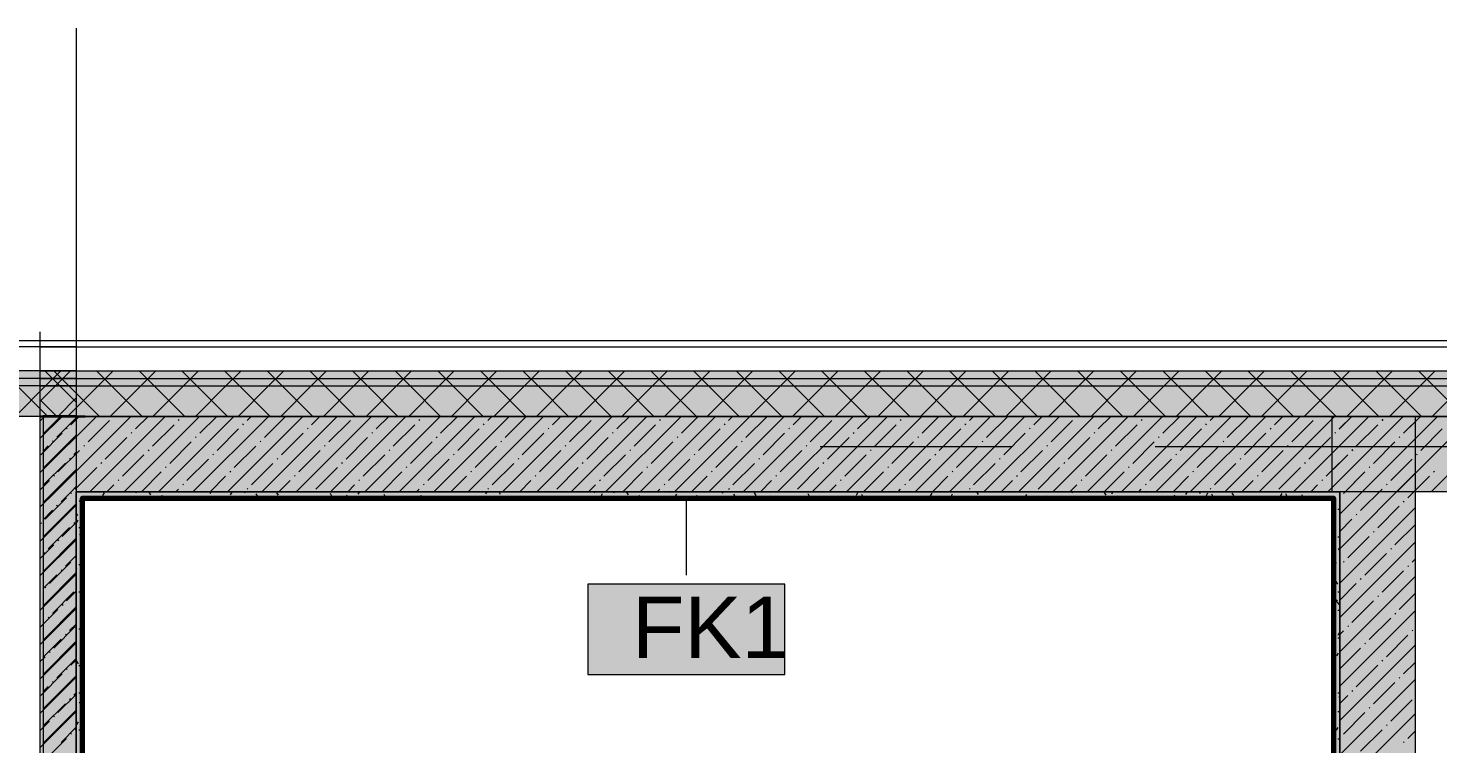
# Model space of a CAD drawing. Header units: millimetres. Extents: x -3817 to 677485, y -22715 to 103890.
# Drawn here: x 636886 to 641561, y 27889 to 30264 of the extents above; entities that cross this region are included whole.
import ezdxf

# ---------------------------------------------------------------- set-up
doc = ezdxf.new("R2010")
doc.units = ezdxf.units.MM
doc.layers.add('PDF _Геометрия', color=7, linetype='Continuous', true_color=0x1d1d1d)
doc.layers.add('PDF _Сплошная заливка', color=7, linetype='Continuous', true_color=0xffffff)
doc.layers.add('PDF _Текст', color=7, linetype='Continuous')
doc.styles.add('PDF GOST-Common', font='arial.ttf')

msp = doc.modelspace()

# ---------------------------------------------------------------- hatches: boundary and pattern name
at = {"layer": 'PDF _Сплошная заливка', "transparency": 33554559}
h = msp.add_hatch(color=256, dxfattribs=at)
h.paths.add_polyline_path([(637045.5, 29076.9), (637045.5, 29126.9), (632535.5, 29126.9), (632535.5, 29076.9), (635653.2, 29076.9)], flags=0)
h.paths.add_polyline_path([(629435.5, 29076.9), (629435.5, 29126.9), (628535.5, 29126.9), (628535.5, 29076.9), (629098, 29076.9)], flags=0)
h.paths.add_polyline_path([(626435.5, 29076.9), (626435.5, 29126.9), (625095.5, 29126.9), (625095.5, 29076.9), (626184.5, 29076.9)], flags=0)
h.paths.add_polyline_path([(622995.5, 29076.9), (622995.5, 29126.9), (621795.5, 29126.9), (621795.5, 29076.9), (622542.8, 29076.9)], flags=0)
h.paths.add_polyline_path([(619295.5, 29076.9), (619295.5, 29126.9), (615045.5, 29126.9), (615045.5, 29076.9), (618901, 29076.9)], flags=0)
h.paths.add_polyline_path([(614145.5, 29076.9), (614145.5, 29126.9), (612045.5, 29126.9), (612045.5, 29076.9), (613802.5, 29076.9)], flags=0)
h.paths.add_polyline_path([(611145.5, 29076.9), (611145.5, 29126.9), (610045.5, 29126.9), (610045.5, 29076.9), (610889, 29076.9)], flags=0)
h.paths.add_polyline_path([(606945.5, 29076.9), (606945.5, 29126.9), (605445.5, 29126.9), (605445.5, 29076.9), (606518.9, 29076.9)], flags=0)
h.paths.add_polyline_path([(602945.5, 29076.9), (602945.5, 29126.9), (601845.7, 29126.9), (601845.7, 29076.9), (602148.7, 29076.9)], flags=0)
h.paths.add_polyline_path([(600692, 29076.9), (600945.7, 29076.9), (600945.7, 29126.9), (599845.5, 29126.9), (599845.5, 29076.9)], flags=0)
h.paths.add_polyline_path([(596745.5, 29076.9), (596745.5, 29126.9), (594245.5, 29126.9), (594245.5, 29076.9), (596321.9, 29076.9)], flags=0)
for points in [[(645285.5, 29075.9), (645285.5, 29125.9), (636926.1, 29125.9), (636926.1, 29075.9), (645235.5, 29075.9)], [(645135.5, 28975.9), (645235.5, 28975.9), (645235.5, 29075.9), (636926.1, 29075.9), (636926.1, 28975.9), (642320, 28975.9)], [(641235.5, 28725.9), (641235.5, 28975.9), (636926.1, 28975.9), (636926.1, 28725.9), (641215.5, 28725.9)], [(636935.5, 24576.9), (637045.5, 24576.9), (637045.5, 28726.9), (636935.5, 28726.9), (636935.5, 27538.4)], [(641215.5, 28705.9), (641215.5, 28725.9), (637045.5, 28725.9), (637045.5, 28705.9), (639450.5, 28705.9)], [(641235.5, 25555.9), (641235.5, 25556.4), (641235.5, 28725.9), (641215.5, 28725.9), (641215.5, 25555.9)]]:
    msp.add_hatch(color=256, dxfattribs=at).paths.add_polyline_path(points)
h = msp.add_hatch(color=256, dxfattribs=at)
h.paths.add_polyline_path([(637045.5, 28976.9), (637045.5, 29076.9), (632535.5, 29076.9), (632535.5, 28976.9), (635653.2, 28976.9)], flags=0)
h.paths.add_polyline_path([(628535.5, 28976.9), (629435.5, 28976.9), (629435.5, 29076.9), (628535.5, 29076.9)], flags=0)
h.paths.add_polyline_path([(626435.5, 28976.9), (626435.5, 29076.9), (625095.5, 29076.9), (625095.5, 28976.9), (626184.5, 28976.9)], flags=0)
h.paths.add_polyline_path([(622995.5, 28976.9), (622995.5, 29076.9), (621795.5, 29076.9), (621795.5, 28976.9), (622542.8, 28976.9)], flags=0)
h.paths.add_polyline_path([(619295.5, 28976.9), (619295.5, 29076.9), (615045.5, 29076.9), (615045.5, 28976.9), (618901, 28976.9)], flags=0)
h.paths.add_polyline_path([(614145.5, 28976.9), (614145.5, 29076.9), (612045.5, 29076.9), (612045.5, 28976.9), (613802.5, 28976.9)], flags=0)
h.paths.add_polyline_path([(611145.5, 28976.9), (611145.5, 29076.9), (610045.5, 29076.9), (610045.5, 28976.9), (610889, 28976.9)], flags=0)
h.paths.add_polyline_path([(606945.5, 28976.9), (606945.5, 29076.9), (605445.5, 29076.9), (605445.5, 28976.9), (606518.9, 28976.9)], flags=0)
h.paths.add_polyline_path([(602945.5, 28976.9), (602945.5, 29076.9), (601845.7, 29076.9), (601845.7, 28976.9), (602148.7, 28976.9)], flags=0)
h.paths.add_polyline_path([(600945.7, 28976.9), (600945.7, 29076.9), (599845.5, 29076.9), (599845.5, 28976.9), (600692, 28976.9)], flags=0)
h.paths.add_polyline_path([(596745.5, 28976.9), (596745.5, 29076.9), (594345.5, 29076.9), (594345.5, 28976.9), (596321.9, 28976.9)], flags=0)
h = msp.add_hatch(color=256, dxfattribs=at)
h.paths.add_polyline_path([(641485.5, 19145.9), (641485.5, 20175.9), (641235.5, 20175.9), (641235.5, 19145.9)], flags=0)
h.paths.add_polyline_path([(641235.5, 21625.9), (641485.5, 21625.9), (641485.5, 28975.9), (641235.5, 28975.9), (641235.5, 21680.9)], flags=0)

# ---------------------------------------------------------------- linework, layer by layer
at = {"layer": 'PDF _Геометрия', "color": 7, "lineweight": 9}
for points in [[(637045.5, 30263.7), (637045.5, 15513.7), (637109.9, 15481.5)], [(636926.1, 5176.9), (636926.1, 16916.8), (636626.1, 17066.8), (637226.1, 17366.8), (636926.1, 17516.8), (636926.1, 29256.6)], [(637045.5, 29206.9), (632535.5, 29206.9)], [(645285.5, 23275.9), (645365.5, 23275.9), (645365.5, 23425.9), (645365.5, 23428.9), (645365.5, 28975.9), (645365.5, 29125.9), (645365.5, 29205.9), (636926.1, 29205.9)], [(637045.5, 29126.9), (632535.5, 29126.9)], [(645235.5, 23275.9), (645285.5, 23275.9), (645285.5, 23425.9), (645285.5, 28975.9), (645285.5, 29075.9), (645285.5, 29125.9), (636926.1, 29125.9)], [(637045.5, 29101.9), (632535.5, 29101.9)], [(637045.5, 29076.9), (632535.5, 29076.9)], [(645260.5, 23275.9), (645260.5, 29100.9), (636926.1, 29100.9)], [(645135.5, 23275.9), (645135.5, 28975.9), (645135.5, 23275.9), (645235.5, 23275.9), (645235.5, 28975.9), (645235.5, 29075.9), (636926.1, 29075.9)], [(637045.5, 25555.9), (637045.5, 28705.9), (637045.5, 28725.9)], [(637065.5, 25555.9), (639373.5, 25555.9), (637065.5, 25555.9), (637045.5, 25555.9), (637045.5, 28705.9)], [(637065.5, 28705.9), (641215.5, 28705.9)], [(637065.5, 25575.9), (637065.5, 28704.9)], [(639068.6, 28705.4), (639068.6, 28449.5)], [(641215.5, 28704.9), (641215.5, 25576.9)]]:
    msp.add_lwpolyline(points, dxfattribs=at)
at = {"layer": 'PDF _Геометрия', "color": 9, "lineweight": 9, "true_color": 0xc0c0c0}
for points in [[(637045.5, 29226.9), (632535.5, 29226.9), (632535.5, 28976.9), (637045.5, 28976.9), (636935.5, 28976.9), (636935.5, 28726.9), (636935.5, 24576.9), (637045.5, 24576.9), (636935.5, 24576.9)], [(645105.5, 15503.9), (645105.5, 15515.9), (645125.5, 15515.9), (645125.5, 23005.9), (645405.5, 23005.9), (645405.5, 23025.9), (645405.5, 23275.9), (645385.5, 23275.9), (645385.5, 23025.9), (645385.5, 23275.9), (645385.5, 28975.9), (645385.5, 29205.9), (645385.5, 29225.9), (636926.1, 29225.9)], [(644885.5, 28628.8), (644885.5, 23275.9), (645135.5, 23275.9), (645105.5, 23275.9), (644885.5, 23275.9), (644885.5, 28628.8), (644885.5, 28725.9), (641485.5, 28725.9), (641210.5, 28725.9), (641210.5, 28975.9), (644885.5, 28975.9), (645135.5, 28975.9), (636926.1, 28975.9), (641235.5, 28975.9), (641485.5, 28975.9), (641485.5, 28725.9), (641485.5, 23348.8)]]:
    msp.add_lwpolyline(points, dxfattribs=at)
at = {"layer": 'PDF _Геометрия', "lineweight": 9}
for points in [[(636949.8, 28976.9), (636849.8, 29076.9), (636799.8, 29126.9)], [(636844, 28976.9), (636944, 29076.9), (636994, 29126.9)], [(636926.1, 29026.6), (636975.4, 29075.9), (637025.4, 29125.9)], [(637045.5, 29022.6), (636991.2, 29076.9), (636941.2, 29126.9)], [(637122.6, 28975.9), (637022.6, 29075.9), (636972.6, 29125.9)], [(637016.8, 28975.9), (637116.8, 29075.9), (637166.8, 29125.9)], [(637264, 28975.9), (637164, 29075.9), (637114, 29125.9)], [(637158.2, 28975.9), (637258.2, 29075.9), (637308.2, 29125.9)], [(637405.5, 28975.9), (637305.5, 29075.9), (637255.5, 29125.9)], [(637299.7, 28975.9), (637399.7, 29075.9), (637449.7, 29125.9)], [(637546.9, 28975.9), (637446.9, 29075.9), (637396.9, 29125.9)], [(637441.1, 28975.9), (637541.1, 29075.9), (637591.1, 29125.9)], [(637688.3, 28975.9), (637588.3, 29075.9), (637538.3, 29125.9)], [(637582.5, 28975.9), (637682.5, 29075.9), (637732.5, 29125.9)], [(637829.7, 28975.9), (637729.7, 29075.9), (637679.7, 29125.9)], [(637723.9, 28975.9), (637823.9, 29075.9), (637873.9, 29125.9)], [(637971.1, 28975.9), (637871.1, 29075.9), (637821.1, 29125.9)], [(637865.3, 28975.9), (637965.3, 29075.9), (638015.3, 29125.9)], [(638112.6, 28975.9), (638012.6, 29075.9), (637962.6, 29125.9)], [(638006.8, 28975.9), (638106.8, 29075.9), (638156.8, 29125.9)], [(638254, 28975.9), (638154, 29075.9), (638104, 29125.9)], [(638148.2, 28975.9), (638248.2, 29075.9), (638298.2, 29125.9)], [(638395.4, 28975.9), (638295.4, 29075.9), (638245.4, 29125.9)], [(638289.6, 28975.9), (638389.6, 29075.9), (638439.6, 29125.9)], [(638536.8, 28975.9), (638436.8, 29075.9), (638386.8, 29125.9)], [(638431, 28975.9), (638531, 29075.9), (638581, 29125.9)], [(638678.2, 28975.9), (638578.2, 29075.9), (638528.2, 29125.9)], [(638572.4, 28975.9), (638672.4, 29075.9), (638722.4, 29125.9)], [(638819.7, 28975.9), (638719.7, 29075.9), (638669.7, 29125.9)], [(638713.9, 28975.9), (638813.9, 29075.9), (638863.9, 29125.9)], [(638961.1, 28975.9), (638861.1, 29075.9), (638811.1, 29125.9)], [(638855.3, 28975.9), (638955.3, 29075.9), (639005.3, 29125.9)], [(639102.5, 28975.9), (639002.5, 29075.9), (638952.5, 29125.9)], [(638996.7, 28975.9), (639096.7, 29075.9), (639146.7, 29125.9)], [(639243.9, 28975.9), (639143.9, 29075.9), (639093.9, 29125.9)], [(639138.1, 28975.9), (639238.1, 29075.9), (639288.1, 29125.9)], [(639385.4, 28975.9), (639285.4, 29075.9), (639235.4, 29125.9)], [(639279.6, 28975.9), (639379.6, 29075.9), (639429.6, 29125.9)], [(639526.8, 28975.9), (639426.8, 29075.9), (639376.8, 29125.9)], [(639421, 28975.9), (639521, 29075.9), (639571, 29125.9)], [(639668.2, 28975.9), (639568.2, 29075.9), (639518.2, 29125.9)], [(639562.4, 28975.9), (639662.4, 29075.9), (639712.4, 29125.9)], [(639809.6, 28975.9), (639709.6, 29075.9), (639659.6, 29125.9)], [(639703.8, 28975.9), (639803.8, 29075.9), (639853.8, 29125.9)], [(639951, 28975.9), (639851, 29075.9), (639801, 29125.9)], [(639845.2, 28975.9), (639945.2, 29075.9), (639995.2, 29125.9)], [(640092.5, 28975.9), (639992.5, 29075.9), (639942.5, 29125.9)], [(639986.7, 28975.9), (640086.7, 29075.9), (640136.7, 29125.9)], [(640233.9, 28975.9), (640133.9, 29075.9), (640083.9, 29125.9)], [(640128.1, 28975.9), (640228.1, 29075.9), (640278.1, 29125.9)], [(640375.3, 28975.9), (640275.3, 29075.9), (640225.3, 29125.9)], [(640269.5, 28975.9), (640369.5, 29075.9), (640419.5, 29125.9)], [(640516.7, 28975.9), (640416.7, 29075.9), (640366.7, 29125.9)], [(640410.9, 28975.9), (640510.9, 29075.9), (640560.9, 29125.9)], [(640658.1, 28975.9), (640558.1, 29075.9), (640508.1, 29125.9)], [(640552.3, 28975.9), (640652.3, 29075.9), (640702.3, 29125.9)], [(640799.6, 28975.9), (640699.6, 29075.9), (640649.6, 29125.9)], [(640693.8, 28975.9), (640793.8, 29075.9), (640843.8, 29125.9)], [(640941, 28975.9), (640841, 29075.9), (640791, 29125.9)], [(640835.2, 28975.9), (640935.2, 29075.9), (640985.2, 29125.9)], [(641082.4, 28975.9), (640982.4, 29075.9), (640932.4, 29125.9)], [(640976.6, 28975.9), (641076.6, 29075.9), (641126.6, 29125.9)], [(641223.8, 28975.9), (641123.8, 29075.9), (641073.8, 29125.9)], [(641118, 28975.9), (641218, 29075.9), (641268, 29125.9)], [(641365.3, 28975.9), (641265.3, 29075.9), (641215.3, 29125.9)], [(641259.5, 28975.9), (641359.5, 29075.9), (641409.5, 29125.9)], [(641506.7, 28975.9), (641406.7, 29075.9), (641356.7, 29125.9)], [(641400.9, 28975.9), (641500.9, 29075.9), (641550.9, 29125.9)], [(641648.1, 28975.9), (641548.1, 29075.9), (641498.1, 29125.9)], [(641542.3, 28975.9), (641642.3, 29075.9), (641692.3, 29125.9)], [(636981.2, 28975.9), (636926.1, 29030.9)], [(636985.4, 28976.9), (637045.5, 29036.9)], [(636926.1, 28675.5), (636976.5, 28725.9), (637226.5, 28975.9)], [(636926.1, 28903.6), (636998.4, 28975.9)], [(636926.1, 28789.5), (637112.5, 28975.9)], [(636926.1, 28960.6), (636941.4, 28975.9)], [(636935.5, 28917.9), (636994.4, 28976.9)], [(636935.5, 28975), (636937.4, 28976.9)], [(636981.1, 28906.5), (637045.5, 28970.9)], [(637013.7, 28934), (637016, 28936.4)], [(637027.9, 28948.3), (637055.5, 28975.9)], [(637084.9, 28891.3), (637156.2, 28962.6)], [(637090.6, 28725.9), (637340.6, 28975.9)], [(637204.6, 28725.9), (637454.6, 28975.9)], [(637241.8, 28934), (637283.6, 28975.9)], [(637298.8, 28877), (637370.1, 28948.3)], [(637318.7, 28725.9), (637568.7, 28975.9)], [(637384.3, 28962.6), (637386.7, 28964.9)], [(637432.7, 28725.9), (637682.7, 28975.9)], [(637455.6, 28919.8), (637511.7, 28975.9)], [(637546.8, 28725.9), (637796.8, 28975.9)], [(637598.2, 28948.3), (637600.5, 28950.7)], [(637612.4, 28962.6), (637625.7, 28975.9)], [(637660.8, 28725.9), (637910.8, 28975.9)], [(637669.4, 28905.5), (637739.8, 28975.9)], [(637774.9, 28725.9), (638024.9, 28975.9)], [(637812, 28934), (637814.4, 28936.4)], [(637826.3, 28948.3), (637853.8, 28975.9)], [(637883.3, 28891.3), (637954.6, 28962.6)], [(637888.9, 28725.9), (638138.9, 28975.9)], [(638003, 28725.9), (638253, 28975.9)], [(638040.1, 28934), (638081.9, 28975.9)], [(638097.1, 28877), (638168.4, 28948.3)], [(638117, 28725.9), (638367, 28975.9)], [(638182.7, 28962.6), (638185, 28964.9)], [(638231.1, 28725.9), (638481.1, 28975.9)], [(638253.9, 28919.8), (638310, 28975.9)], [(638345.1, 28725.9), (638595.1, 28975.9)], [(638396.5, 28948.3), (638398.9, 28950.7)], [(638410.8, 28962.6), (638424.1, 28975.9)], [(638459.2, 28725.9), (638709.2, 28975.9)], [(638467.8, 28905.5), (638538.1, 28975.9)], [(638573.2, 28725.9), (638823.2, 28975.9)], [(638610.3, 28934), (638612.7, 28936.4)], [(638624.6, 28948.3), (638652.2, 28975.9)], [(638681.6, 28891.3), (638752.9, 28962.6)], [(638687.3, 28725.9), (638937.3, 28975.9)], [(638801.3, 28725.9), (639051.3, 28975.9)], [(638838.4, 28934), (638880.3, 28975.9)], [(638895.5, 28877), (638966.8, 28948.3)], [(638915.4, 28725.9), (639165.4, 28975.9)], [(638981, 28962.6), (638983.4, 28964.9)], [(639029.4, 28725.9), (639279.4, 28975.9)], [(639052.3, 28919.8), (639108.4, 28975.9)], [(639143.5, 28725.9), (639393.5, 28975.9)], [(639194.9, 28948.3), (639197.2, 28950.7)], [(639209.1, 28962.6), (639222.4, 28975.9)], [(639257.5, 28725.9), (639507.5, 28975.9)], [(639266.1, 28905.5), (639336.5, 28975.9)], [(639371.6, 28725.9), (639621.6, 28975.9)], [(639408.7, 28934), (639411.1, 28936.4)], [(639422.9, 28948.3), (639450.5, 28975.9)], [(639480, 28891.3), (639551.3, 28962.6)], [(639485.6, 28725.9), (639735.6, 28975.9)], [(639599.7, 28725.9), (639849.7, 28975.9)], [(639636.8, 28934), (639678.6, 28975.9)], [(639693.8, 28877), (639765.1, 28948.3)], [(639713.7, 28725.9), (639963.7, 28975.9)], [(639779.4, 28962.6), (639781.7, 28964.9)], [(639827.8, 28725.9), (640077.8, 28975.9)], [(639850.6, 28919.8), (639906.7, 28975.9)], [(639941.8, 28725.9), (640191.8, 28975.9)], [(639993.2, 28948.3), (639995.6, 28950.7)], [(640007.5, 28962.6), (640020.8, 28975.9)], [(640055.9, 28725.9), (640305.9, 28975.9)], [(640064.5, 28905.5), (640134.8, 28975.9)], [(640169.9, 28725.9), (640419.9, 28975.9)], [(640207, 28934), (640209.4, 28936.4)], [(640221.3, 28948.3), (640248.9, 28975.9)], [(640278.3, 28891.3), (640349.6, 28962.6)], [(640284, 28725.9), (640534, 28975.9)], [(640398, 28725.9), (640648, 28975.9)], [(640435.1, 28934), (640476.9, 28975.9)], [(640492.2, 28877), (640563.4, 28948.3)], [(640512.1, 28725.9), (640762.1, 28975.9)], [(640577.7, 28962.6), (640580.1, 28964.9)], [(640626.1, 28725.9), (640876.1, 28975.9)], [(640649, 28919.8), (640705, 28975.9)], [(640740.2, 28725.9), (640990.2, 28975.9)], [(640791.5, 28948.3), (640793.9, 28950.7)], [(640805.8, 28962.6), (640819.1, 28975.9)], [(640854.2, 28725.9), (641104.2, 28975.9)], [(640862.8, 28905.5), (640933.1, 28975.9)], [(641210.5, 28968.1), (641218.3, 28975.9), (640968.3, 28725.9)], [(641005.4, 28934), (641007.8, 28936.4)], [(641019.6, 28948.3), (641047.2, 28975.9)], [(641076.7, 28891.3), (641147.9, 28962.6)], [(641082.3, 28725.9), (641235.5, 28879), (641332.3, 28975.9), (641210.5, 28854)], [(641196.4, 28725.9), (641235.5, 28765), (641446.4, 28975.9), (641210.5, 28740)], [(641310.4, 28725.9), (641560.4, 28975.9)], [(641424.5, 28725.9), (641674.5, 28975.9)], [(641503.4, 28975.9), (641447.3, 28919.8), (641485.5, 28957.9)], [(641538.5, 28725.9), (641788.5, 28975.9)], [(636928.1, 28848.5), (636999.4, 28919.8)], [(636935.5, 28803.9), (637045.5, 28913.9)], [(636966.8, 28892.3), (636969.2, 28894.6)], [(637142, 28834.2), (637213.2, 28905.5)], [(637227.5, 28919.8), (637229.9, 28922.2)], [(637355.8, 28820), (637427.1, 28891.3)], [(637441.3, 28905.5), (637443.7, 28907.9)], [(637512.6, 28862.8), (637583.9, 28934)], [(637655.2, 28891.3), (637657.6, 28893.6)], [(637726.5, 28848.5), (637797.7, 28919.8)], [(637940.3, 28834.2), (638011.6, 28905.5)], [(638025.8, 28919.8), (638028.2, 28922.2)], [(638154.1, 28820), (638225.4, 28891.3)], [(638239.7, 28905.5), (638242.1, 28907.9)], [(638311, 28862.8), (638382.2, 28934)], [(638453.5, 28891.3), (638455.9, 28893.6)], [(638524.8, 28848.5), (638596.1, 28919.8)], [(638738.7, 28834.2), (638809.9, 28905.5)], [(638824.2, 28919.8), (638826.6, 28922.2)], [(638952.5, 28820), (639023.8, 28891.3)], [(639038, 28905.5), (639040.4, 28907.9)], [(639109.3, 28862.8), (639180.6, 28934)], [(639251.9, 28891.3), (639254.2, 28893.6)], [(639323.2, 28848.5), (639394.4, 28919.8)], [(639537, 28834.2), (639608.3, 28905.5)], [(639622.5, 28919.8), (639624.9, 28922.2)], [(639750.8, 28820), (639822.1, 28891.3)], [(639836.4, 28905.5), (639838.7, 28907.9)], [(639907.7, 28862.8), (639978.9, 28934)], [(640050.2, 28891.3), (640052.6, 28893.6)], [(640121.5, 28848.5), (640192.8, 28919.8)], [(640335.3, 28834.2), (640406.6, 28905.5)], [(640420.9, 28919.8), (640423.2, 28922.2)], [(640549.2, 28820), (640620.5, 28891.3)], [(640634.7, 28905.5), (640637.1, 28907.9)], [(640706, 28862.8), (640777.3, 28934)], [(640848.6, 28891.3), (640850.9, 28893.6)], [(640919.8, 28848.5), (640991.1, 28919.8)], [(641133.7, 28834.2), (641205, 28905.5)], [(641235.5, 28650.9), (641485.5, 28900.9)], [(641504.3, 28862.8), (641575.6, 28934)], [(636935.5, 28860.9), (636952.6, 28878)], [(636985.1, 28791.5), (637056.4, 28862.8)], [(637038.1, 28849.5), (637045.5, 28856.9)], [(637070.7, 28877), (637073.1, 28879.4)], [(637199, 28777.2), (637270.3, 28848.5)], [(637284.5, 28862.8), (637286.9, 28865.1)], [(637498.4, 28848.5), (637500.7, 28850.9)], [(637569.6, 28805.7), (637640.9, 28877)], [(637783.5, 28791.5), (637854.8, 28862.8)], [(637869, 28877), (637871.4, 28879.4)], [(637997.3, 28777.2), (638068.6, 28848.5)], [(638082.9, 28862.8), (638085.2, 28865.1)], [(638296.7, 28848.5), (638299.1, 28850.9)], [(638368, 28805.7), (638439.3, 28877)], [(638581.8, 28791.5), (638653.1, 28862.8)], [(638667.4, 28877), (638669.7, 28879.4)], [(638795.7, 28777.2), (638867, 28848.5)], [(638881.2, 28862.8), (638883.6, 28865.1)], [(639095.1, 28848.5), (639097.4, 28850.9)], [(639166.3, 28805.7), (639237.6, 28877)], [(639380.2, 28791.5), (639451.5, 28862.8)], [(639465.7, 28877), (639468.1, 28879.4)], [(639594, 28777.2), (639665.3, 28848.5)], [(639679.6, 28862.8), (639681.9, 28865.1)], [(639893.4, 28848.5), (639895.8, 28850.9)], [(639964.7, 28805.7), (640036, 28877)], [(640178.5, 28791.5), (640249.8, 28862.8)], [(640264.1, 28877), (640266.4, 28879.4)], [(640392.4, 28777.2), (640463.6, 28848.5)], [(640477.9, 28862.8), (640480.3, 28865.1)], [(640691.7, 28848.5), (640694.1, 28850.9)], [(640763, 28805.7), (640834.3, 28877)], [(640976.9, 28791.5), (641048.1, 28862.8)], [(641062.4, 28877), (641064.8, 28879.4)], [(641190.7, 28777.2), (641235.5, 28822), (641262, 28848.5), (641210.5, 28797)], [(641490.1, 28848.5), (641492.5, 28850.9)], [(636935.5, 28689.8), (636972.5, 28726.9), (637045.5, 28799.8)], [(636938.3, 28749.7), (637009.6, 28821)], [(637023.8, 28835.2), (637026.2, 28837.6)], [(637042.2, 28734.5), (637113.5, 28805.7)], [(637127.7, 28820), (637130.1, 28822.4)], [(637341.5, 28805.7), (637343.9, 28808.1)], [(637412.8, 28763), (637484.1, 28834.2)], [(637626.7, 28748.7), (637698, 28820)], [(637712.2, 28834.2), (637714.6, 28836.6)], [(637840.5, 28734.5), (637911.8, 28805.7)], [(637926.1, 28820), (637928.4, 28822.4)], [(638139.9, 28805.7), (638142.3, 28808.1)], [(638211.2, 28763), (638282.5, 28834.2)], [(638425, 28748.7), (638496.3, 28820)], [(638510.6, 28834.2), (638512.9, 28836.6)], [(638638.9, 28734.5), (638710.1, 28805.7)], [(638724.4, 28820), (638726.8, 28822.4)], [(638938.2, 28805.7), (638940.6, 28808.1)], [(639009.5, 28763), (639080.8, 28834.2)], [(639223.4, 28748.7), (639294.6, 28820)], [(639308.9, 28834.2), (639311.3, 28836.6)], [(639437.2, 28734.5), (639508.5, 28805.7)], [(639522.7, 28820), (639525.1, 28822.4)], [(639736.6, 28805.7), (639739, 28808.1)], [(639807.9, 28763), (639879.1, 28834.2)], [(640021.7, 28748.7), (640093, 28820)], [(640107.2, 28834.2), (640109.6, 28836.6)], [(640235.5, 28734.5), (640306.8, 28805.7)], [(640321.1, 28820), (640323.5, 28822.4)], [(640534.9, 28805.7), (640537.3, 28808.1)], [(640606.2, 28763), (640677.5, 28834.2)], [(640820.1, 28748.7), (640891.3, 28820)], [(640905.6, 28834.2), (640908, 28836.6)], [(641033.9, 28734.5), (641105.2, 28805.7)], [(641119.4, 28820), (641121.8, 28822.4)], [(636926.1, 28732.5), (636956.6, 28763)], [(636970.9, 28777.2), (636973.3, 28779.6)], [(637184.7, 28763), (637187.1, 28765.3)], [(637261.7, 28725.9), (637327.3, 28791.5)], [(637398.6, 28748.7), (637400.9, 28751.1)], [(637489.8, 28725.9), (637541.1, 28777.2)], [(637555.4, 28791.5), (637557.8, 28793.9)], [(637717.9, 28725.9), (637755, 28763)], [(637769.2, 28777.2), (637771.6, 28779.6)], [(637983.1, 28763), (637985.4, 28765.3)], [(638060, 28725.9), (638125.6, 28791.5)], [(638196.9, 28748.7), (638199.3, 28751.1)], [(638288.1, 28725.9), (638339.5, 28777.2)], [(638353.7, 28791.5), (638356.1, 28793.9)], [(638516.2, 28725.9), (638553.3, 28763)], [(638567.6, 28777.2), (638570, 28779.6)], [(638781.4, 28763), (638783.8, 28765.3)], [(638858.4, 28725.9), (638924, 28791.5)], [(638995.3, 28748.7), (638997.6, 28751.1)], [(639086.5, 28725.9), (639137.8, 28777.2)], [(639152.1, 28791.5), (639154.5, 28793.9)], [(639314.6, 28725.9), (639351.7, 28763)], [(639365.9, 28777.2), (639368.3, 28779.6)], [(639579.8, 28763), (639582.1, 28765.3)], [(639656.7, 28725.9), (639722.3, 28791.5)], [(639793.6, 28748.7), (639796, 28751.1)], [(639884.8, 28725.9), (639936.2, 28777.2)], [(639950.4, 28791.5), (639952.8, 28793.9)], [(640112.9, 28725.9), (640150, 28763)], [(640164.3, 28777.2), (640166.6, 28779.6)], [(640378.1, 28763), (640380.5, 28765.3)], [(640455, 28725.9), (640520.7, 28791.5)], [(640592, 28748.7), (640594.3, 28751.1)], [(640683.1, 28725.9), (640734.5, 28777.2)], [(640748.8, 28791.5), (640751.1, 28793.9)], [(640911.2, 28725.9), (640948.4, 28763)], [(640962.6, 28777.2), (640965, 28779.6)], [(641176.5, 28763), (641178.8, 28765.3)], [(641235.5, 28536.9), (641485.5, 28786.9)], [(641247.7, 28720.2), (641319, 28791.5), (641253.4, 28725.9)], [(641481.5, 28725.9), (641532.9, 28777.2)], [(641547.1, 28791.5), (641549.5, 28793.9)], [(636942.4, 28634.7), (637013.7, 28705.9)], [(636995.3, 28692.7), (637029.5, 28726.9), (637045.5, 28742.8)], [(637027.9, 28720.2), (637030.3, 28722.6)], [(637147.6, 28725.9), (637170.5, 28748.7)], [(637375.7, 28725.9), (637384.3, 28734.5)], [(637612.4, 28734.5), (637614.8, 28736.8)], [(637946, 28725.9), (637968.8, 28748.7)], [(638174.1, 28725.9), (638182.7, 28734.5)], [(638410.8, 28734.5), (638413.1, 28736.8)], [(638744.3, 28725.9), (638767.2, 28748.7)], [(638972.4, 28725.9), (638981, 28734.5)], [(639209.1, 28734.5), (639211.5, 28736.8)], [(639542.7, 28725.9), (639565.5, 28748.7)], [(639770.8, 28725.9), (639779.4, 28734.5)], [(640007.5, 28734.5), (640009.8, 28736.8)], [(640341, 28725.9), (640363.9, 28748.7)], [(640569.1, 28725.9), (640577.7, 28734.5)], [(640805.8, 28734.5), (640808.2, 28736.8)], [(641139.3, 28725.9), (641162.2, 28748.7)], [(641235.5, 28707.9), (641235.9, 28708.3)], [(641304.8, 28663.2), (641376, 28734.5), (641367.4, 28725.9)], [(641461.6, 28705.9), (641485.5, 28729.8)], [(636926.1, 28561.4), (637045.5, 28680.7)], [(636935.5, 28575.8), (637045.5, 28685.8)], [(636935.5, 28632.8), (636966.8, 28664.2)], [(636981.1, 28678.4), (636983.5, 28680.8)], [(641235.5, 28422.8), (641485.5, 28672.8)], [(641361.8, 28606.1), (641433.1, 28677.4)], [(641447.3, 28691.7), (641449.7, 28694.1)], [(636928.1, 28620.4), (636930.5, 28622.8)], [(636999.4, 28577.6), (637045.5, 28623.7)], [(637038.1, 28621.4), (637040.5, 28623.8)], [(641235.5, 28593.9), (641276.2, 28634.7)], [(641290.5, 28648.9), (641292.9, 28651.3)], [(641418.8, 28549.1), (641485.5, 28615.8)], [(636926.1, 28447.4), (637045.5, 28566.7)], [(636935.5, 28461.7), (637045.5, 28571.7)], [(636952.6, 28535.9), (637023.8, 28607.2)], [(636985.1, 28563.4), (636987.5, 28565.8)], [(641262, 28506.4), (641333.3, 28577.6)], [(641347.5, 28591.9), (641349.9, 28594.3)], [(636926.1, 28504.4), (636970.9, 28549.1)], [(636938.3, 28521.6), (636940.7, 28524)], [(641235.5, 28308.8), (641485.5, 28558.8)], [(641319, 28449.3), (641390.3, 28520.6)], [(641404.6, 28534.9), (641406.9, 28537.2)], [(636956.6, 28420.8), (637027.9, 28492.1)], [(637009.6, 28478.8), (637045.5, 28514.7)], [(637042.2, 28506.4), (637044.5, 28508.7)], [(641247.7, 28492.1), (641250.1, 28494.5)], [(641461.6, 28477.8), (641464, 28480.2)], [(641475.8, 28492.1), (641485.5, 28501.7)], [(636926.1, 28333.3), (637045.5, 28452.6)], [(636935.5, 28347.7), (637045.5, 28457.7)], [(636935.5, 28404.7), (636981.1, 28450.3)], [(636995.3, 28464.6), (636997.7, 28467)], [(641235.5, 28194.7), (641485.5, 28444.7)], [(641304.8, 28435.1), (641307.1, 28437.4)], [(641376, 28392.3), (641447.3, 28463.6)], [(636942.4, 28406.6), (636944.7, 28408.9)], [(636966.8, 28322), (637038.1, 28393.3)], [(637013.7, 28363.8), (637045.5, 28395.6)], [(641235.5, 28365.8), (641290.5, 28420.8)], [(641361.8, 28378.1), (641364.2, 28380.4)], [(641433.1, 28335.3), (641485.5, 28387.7)], [(636926.1, 28219.3), (637045.5, 28338.6)], [(636926.1, 28276.3), (636985.1, 28335.3)], [(636935.5, 28233.6), (637045.5, 28343.6)], [(636999.4, 28349.5), (637001.8, 28351.9)], [(641235.5, 28080.7), (641485.5, 28330.7)], [(641276.2, 28292.5), (641347.5, 28363.8)], [(636935.5, 28290.7), (636938.3, 28293.5)], [(636952.6, 28307.8), (636954.9, 28310.1)], [(637023.8, 28265), (637045.5, 28286.6)], [(641333.3, 28235.5), (641404.6, 28306.8)], [(641418.8, 28321), (641421.2, 28323.4)], [(636935.5, 28176.6), (636995.3, 28236.5)], [(636970.9, 28207), (637042.2, 28278.3)], [(637009.6, 28250.7), (637012, 28253.1)], [(641235.5, 28251.7), (641247.7, 28264)], [(641262, 28278.3), (641264.4, 28280.6)], [(641390.3, 28178.5), (641461.6, 28249.7)], [(641475.8, 28264), (641478.2, 28266.4)], [(636926.1, 28105.2), (637045.5, 28224.5)], [(636935.5, 28119.6), (637045.5, 28229.6)], [(636956.6, 28192.7), (636959, 28195.1)], [(641235.5, 27966.6), (641485.5, 28216.6)], [(641235.5, 28137.7), (641304.8, 28207)], [(641319, 28221.2), (641321.4, 28223.6)], [(636926.1, 28162.2), (636942.4, 28178.5)], [(636981.1, 28108.2), (637045.5, 28172.6)], [(637027.9, 28150), (637045.5, 28167.5)], [(641290.5, 28078.7), (641361.8, 28150)], [(641376, 28164.2), (641378.4, 28166.6)], [(641447.3, 28121.4), (641485.5, 28159.6)], [(636926.1, 27991.2), (637045.5, 28110.5)], [(636928.1, 28050.2), (636999.4, 28121.4)], [(636935.5, 28005.5), (637045.5, 28115.5)], [(636966.8, 28093.9), (636969.2, 28096.3)], [(637013.7, 28135.7), (637016, 28138.1)], [(641235.5, 27852.6), (641485.5, 28102.6)], [(641433.1, 28107.2), (641435.4, 28109.6)], [(636935.5, 28062.6), (636952.6, 28079.7)], [(636985.1, 27993.1), (637045.5, 28053.5)], [(637038.1, 28051.2), (637045.5, 28058.5)], [(641235.5, 28023.6), (641262, 28050.2)], [(641276.2, 28064.4), (641278.6, 28066.8)], [(641347.5, 28021.6), (641418.8, 28092.9)], [(636935.5, 27891.5), (637045.5, 28001.5)], [(636938.3, 27951.4), (637009.6, 28022.6)], [(637023.8, 28036.9), (637026.2, 28039.3)], [(641333.3, 28007.4), (641335.6, 28009.8)], [(641404.6, 27964.6), (641475.8, 28035.9)], [(636926.1, 27877.1), (637045.5, 27996.4)], [(636926.1, 27934.1), (636956.6, 27964.6)], [(636970.9, 27978.9), (636973.3, 27981.2)], [(641235.5, 27738.5), (641485.5, 27988.5)], [(641247.7, 27921.9), (641319, 27993.1)], [(636995.3, 27894.3), (637045.5, 27944.5)], [(637027.9, 27921.9), (637030.3, 27924.2)], [(637042.2, 27936.1), (637045.5, 27939.4)], [(641235.5, 27909.6), (641235.9, 27910)], [(641304.8, 27864.8), (641376, 27936.1)], [(641390.3, 27950.4), (641392.7, 27952.7)], [(641461.6, 27907.6), (641485.5, 27931.5)], [(636942.4, 27836.3), (637013.7, 27907.6)], [(641447.3, 27893.3), (641449.7, 27895.7)]]:
    msp.add_lwpolyline(points, dxfattribs=at)
at = {"layer": 'PDF _Геометрия', "color": 7, "lineweight": 30}
for points in [[(637075.5, 28975.9), (636926.1, 28975.9)], [(637045.5, 28976.9), (636935.5, 28976.9)]]:
    msp.add_lwpolyline(points, dxfattribs=at)
at = {"layer": 'PDF _Геометрия', "lineweight": 9}
for points in [[(641235.5, 28936), (641275.3, 28975.9), (641233.5, 28934)], [(641361.8, 28948.3), (641290.5, 28877)], [(641378.4, 28964.9), (641376, 28962.6)], [(641221.6, 28922.2), (641219.2, 28919.8)], [(641418.8, 28891.3), (641347.5, 28820)], [(641435.4, 28907.9), (641433.1, 28905.5)], [(641278.6, 28865.1), (641276.2, 28862.8)], [(641335.6, 28808.1), (641333.3, 28805.7)], [(641475.8, 28834.2), (641404.6, 28763)], [(641392.7, 28751.1), (641390.3, 28748.7)]]:
    msp.add_lwpolyline(points, close=True, dxfattribs=at)
at = {"layer": 'PDF _Геометрия', "color": 253, "lineweight": 9, "true_color": 0xaaaaaa}
for points in [[(639512.7, 28875.9), (640147.7, 28875.9)], [(640623.9, 28875.9), (642815.5, 28875.9), (645315.5, 28875.9)], [(644885.5, 28725.9), (641485.5, 28725.9), (641485.5, 27225.9), (641505.5, 27225.9), (641485.5, 27225.9)]]:
    msp.add_lwpolyline(points, dxfattribs=at)
at = {"layer": 'PDF _Геометрия', "color": 9, "lineweight": 9, "true_color": 0xc0c0c0}
for points in [[(637045.5, 28725.9), (641215.5, 28725.9)], [(641235.5, 28725.9), (641235.5, 25555.9)]]:
    msp.add_lwpolyline(points, close=True, dxfattribs=at)
at = {"layer": 'PDF _Геометрия', "color": 231, "lineweight": 9, "true_color": 0xff80c0}
msp.add_lwpolyline([(641215.5, 25575.9), (641215.5, 25576.9), (641215.5, 28704.9), (641215.5, 28705.9), (637065.5, 28705.9), (637065.5, 28704.9), (637065.5, 25575.9)], dxfattribs=at)
at = {"layer": 'PDF _Геометрия', "color": 231, "lineweight": 70, "true_color": 0xff80c0}
msp.add_lwpolyline([(637065.5, 25575.9), (637066.5, 25575.9), (639403.5, 25575.9), (639403.5, 25576.9), (637066.5, 25576.9), (637066.5, 28704.9), (641214.5, 28704.9), (641214.5, 25576.9), (640353.5, 25576.9), (640353.5, 25575.9), (641215.5, 25575.9)], dxfattribs=at)
at = {"layer": 'PDF _Геометрия', "color": 253, "lineweight": 9, "true_color": 0x9b9b9b}
for points in [[(637096.4, 28711), (637093.4, 28705.9)], [(637138, 28722.2), (637133, 28713.5)], [(637175.4, 28725.9), (637174.6, 28724.6)], [(637182.8, 28722.8), (637181, 28725.9)], [(637245.7, 28725.9), (637242.7, 28720.5)], [(637292.5, 28715.7), (637287.4, 28724.5)], [(637333.4, 28705.9), (637329.1, 28713.3)], [(637342.1, 28709.9), (637339.8, 28705.9)], [(637428.5, 28723.9), (637427.4, 28725.9)], [(637492.1, 28725.9), (637488.4, 28719.4)], [(637561.5, 28724.1), (637556.4, 28715.4)], [(637606.2, 28720.9), (637603.4, 28725.9)], [(637647.9, 28709.8), (637642.8, 28718.5)], [(637715.9, 28713.9), (637710.9, 28722.6)], [(637755.7, 28705.9), (637752.5, 28711.4)], [(637893.6, 28710.9), (637888.6, 28719.6)], [(637943.3, 28714.8), (637938.2, 28706.1)], [(637984.8, 28725.9), (637979.9, 28717.3)], [(638071.3, 28707.9), (638066.3, 28716.6)], [(638090.4, 28725.9), (638089.5, 28724.3)], [(638178, 28705.9), (638175.9, 28709.5)], [(638189, 28713.7), (638184.5, 28705.9)], [(638257, 28709.6), (638254.9, 28705.9)], [(638336.8, 28725.9), (638335.3, 28723.2)], [(638354, 28705.9), (638353.6, 28706.5)], [(638407.2, 28725.9), (638403.3, 28719.2)], [(638453.1, 28717.1), (638448.1, 28725.8)], [(638502.8, 28708.5), (638501.2, 28705.9)], [(638766.9, 28722.3), (638764.8, 28725.9)], [(638790.1, 28718.6), (638785.1, 28709.9)], [(638829.5, 28725.9), (638826.8, 28721)], [(638876.5, 28715.2), (638871.5, 28723.9)], [(638917.1, 28705.9), (638913.1, 28712.8)], [(638994.2, 28706.3), (638994, 28705.9)], [(639012.6, 28723.4), (639011.2, 28725.9)], [(639035.9, 28717.5), (639030.8, 28708.8)], [(639103.9, 28713.4), (639099.5, 28705.9)], [(639190.3, 28720.4), (639187.2, 28725.9)], [(639231.9, 28709.3), (639226.9, 28718)], [(639251.9, 28725.9), (639250.2, 28722.9)], [(639300, 28713.3), (639294.9, 28722.1)], [(639339.5, 28705.9), (639336.6, 28710.9)], [(639349.6, 28712.3), (639345.9, 28705.9)], [(639417.7, 28708.2), (639416.3, 28705.9)], [(639477.7, 28710.4), (639472.6, 28719.1)], [(639637, 28722.4), (639632, 28713.7)], [(639655.4, 28707.4), (639650.3, 28716.1)], [(639674.2, 28725.9), (639673.6, 28724.8)], [(639761.8, 28705.9), (639760, 28709)], [(639841.1, 28710.1), (639838.6, 28705.9)], [(639882.8, 28721.3), (639877.7, 28712.6)], [(639937.8, 28705.9), (639937.7, 28706)], [(639950.8, 28717.2), (639945.8, 28708.5)], [(640037.2, 28716.6), (640032.2, 28725.3)], [(640196.5, 28716.1), (640191.5, 28707.4)], [(640264.6, 28712), (640261, 28705.9)], [(640350.9, 28721.8), (640348.6, 28725.9)], [(640460.6, 28714.7), (640455.6, 28723.4)], [(640483.7, 28725.9), (640478.9, 28717.5)], [(640500.9, 28705.9), (640497.2, 28712.3)], [(640596.7, 28722.9), (640595, 28725.9)], [(640688, 28713.9), (640683.3, 28705.9)], [(640729.6, 28725.1), (640724.6, 28716.4)], [(640774.4, 28719.9), (640771, 28725.9)], [(640797.7, 28721), (640792.6, 28712.3)], [(640816, 28708.8), (640811, 28717.5)], [(640884.1, 28712.8), (640879, 28721.5)], [(640923.3, 28705.9), (640920.7, 28710.4)], [(641043.4, 28719.9), (641038.4, 28711.2)], [(641061.8, 28709.8), (641056.7, 28718.6)], [(641111.4, 28715.8), (641106.4, 28707.1)], [(641235.5, 28713.8), (641234.4, 28715.6)], [(637062, 28688.3), (637056.9, 28697)], [(641229.5, 28667.8), (641235.5, 28667.8)], [(637050.7, 28631.8), (637045.6, 28623.1)], [(637050.8, 28646.6), (637045.8, 28655.3)], [(641217, 28654.9), (641215.5, 28652.2)], [(637053.7, 28606.8), (637063.8, 28606.8)], [(637061.8, 28590.2), (637056.8, 28581.5)], [(641229.5, 28576.3), (641235.5, 28576.3)], [(641235.5, 28564.9), (641234.3, 28562.9)], [(641235.5, 28530.9), (641231.4, 28537.9)], [(637047.8, 28468.9), (637045.5, 28473)], [(637053.7, 28484.9), (637063.8, 28484.9)], [(637065.5, 28474.6), (637063.9, 28471.8)], [(641225.3, 28487.5), (641220.3, 28496.2)], [(641229.4, 28419.5), (641224.4, 28428.2)], [(637053.7, 28393.5), (637063.8, 28393.5)], [(637064.8, 28412.5), (637059.8, 28403.8)], [(637065.5, 28377.4), (637062.1, 28383.2)], [(641215.9, 28409.1), (641215.5, 28408.4)], [(641229.5, 28393.5), (641235.5, 28393.5)], [(641227.1, 28367.5), (641222, 28358.8)], [(641233.5, 28351.5), (641228.5, 28360.2)], [(641229.5, 28332.5), (641235.5, 28332.5)], [(641222.3, 28309.8), (641217.3, 28318.5)], [(637053.7, 28271.5), (637063.8, 28271.5)], [(641234.2, 28257.8), (641229.1, 28249.1)], [(641229.5, 28241.1), (641235.5, 28241.1)], [(641230.1, 28189.8), (641225, 28181.1)], [(637053, 28155.2), (637048, 28163.9)], [(637053.7, 28149.6), (637063.8, 28149.6)], [(637063.7, 28166.8), (637058.7, 28158)], [(641219.3, 28132.1), (641215.5, 28138.8)], [(637053.7, 28058.2), (637063.8, 28058.2)], [(641229.5, 28058.2), (641235.5, 28058.2)], [(637061.2, 28019.1), (637056.1, 28027.8)], [(641235.5, 28043.2), (641233.6, 28046.4)], [(637051.5, 27962.7), (637046.4, 27953.9)], [(641229.5, 27997.2), (641235.5, 27997.2)], [(637053.7, 27936.3), (637063.8, 27936.3)], [(641229, 27944.1), (641223.9, 27935.3)], [(641229.5, 27905.8), (641235.5, 27905.8)], [(641235.5, 27894.4), (641235.1, 27893.7)]]:
    msp.add_lwpolyline(points, dxfattribs=at)
at = {"layer": 'PDF _Геометрия', "color": 7, "lineweight": 9}
for points in [[(641215.5, 28725.9), (641235.5, 28725.9)], [(639395.1, 28419.4), (638742, 28419.4), (638742, 28119.4), (639395.1, 28119.4)]]:
    msp.add_lwpolyline(points, close=True, dxfattribs=at)
at = {"layer": 'PDF _Сплошная заливка', "lineweight": 35, "transparency": 33554559}
for points in [[(636935.5, 28726.9), (637045.5, 28726.9), (636935.5, 28976.9), (637045.5, 28976.9)], [(641210.5, 28725.9), (644885.5, 28725.9), (641210.5, 28975.9), (644885.5, 28975.9)], [(637045.5, 24575.9), (637045.5, 28725.9), (636926.1, 24575.9), (636926.1, 28725.9)], [(637065.5, 25555.9), (637065.5, 28705.9), (637045.5, 25555.9), (637045.5, 28705.9)]]:
    msp.add_solid(points, dxfattribs=at)
at = {"layer": 'PDF _Сплошная заливка', "color": 254, "lineweight": 35, "true_color": 0xffb9dc, "transparency": 33554559}
msp.add_solid([(641214.5, 28704.9), (641215.5, 28705.9), (639450.5, 28704.9)], dxfattribs=at)
at = {"layer": 'PDF _Сплошная заливка', "lineweight": 9, "transparency": 33554559}
msp.add_solid([(639395.1, 28419.4), (638742, 28419.4), (639395.1, 28119.4), (638742, 28119.4)], dxfattribs=at)

# ---------------------------------------------------------------- texts
at = {"layer": 'PDF _Текст', "insert": (638889.1, 28276), "char_height": 203.2, "attachment_point": 4, "style": 'PDF GOST-Common'}
msp.add_mtext('FK1', dxfattribs=at)

doc.saveas('drawing.dxf')
